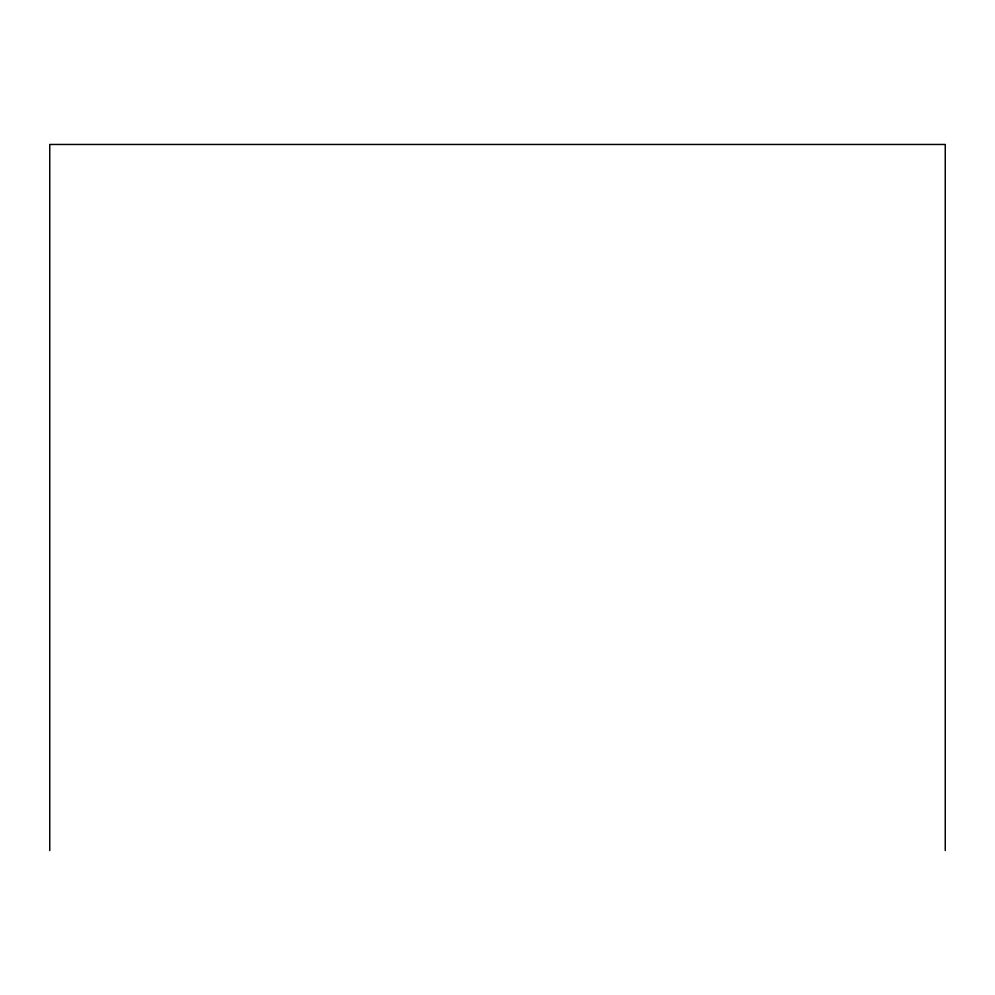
<?xml version="1.0" encoding="UTF-8"?>
<svg xmlns="http://www.w3.org/2000/svg" width="995" height="995" viewBox="0 0 995 995"><rect width="100%" height="100%" fill="white"/><g stroke="black" fill="none" stroke-linecap="round" stroke-linejoin="round"><path stroke-width="1.49" d="M945.25 850.538L945.25 144.462L49.75 144.462L49.75 850.538"/></g></svg>
